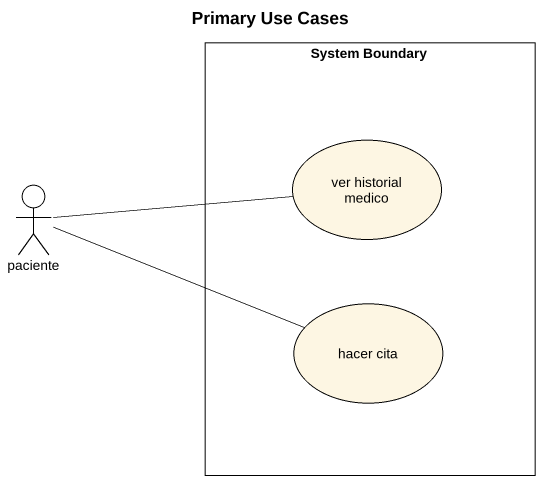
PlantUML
@startuml
title Primary Use Cases
rectangle "System Boundary" as System_Boundary {
  usecase "ver historial medico" as ver_historial_medico
  usecase "hacer cita" as hacer_cita
}
actor paciente
paciente -right- ver_historial_medico
paciente -right- hacer_cita
@enduml
